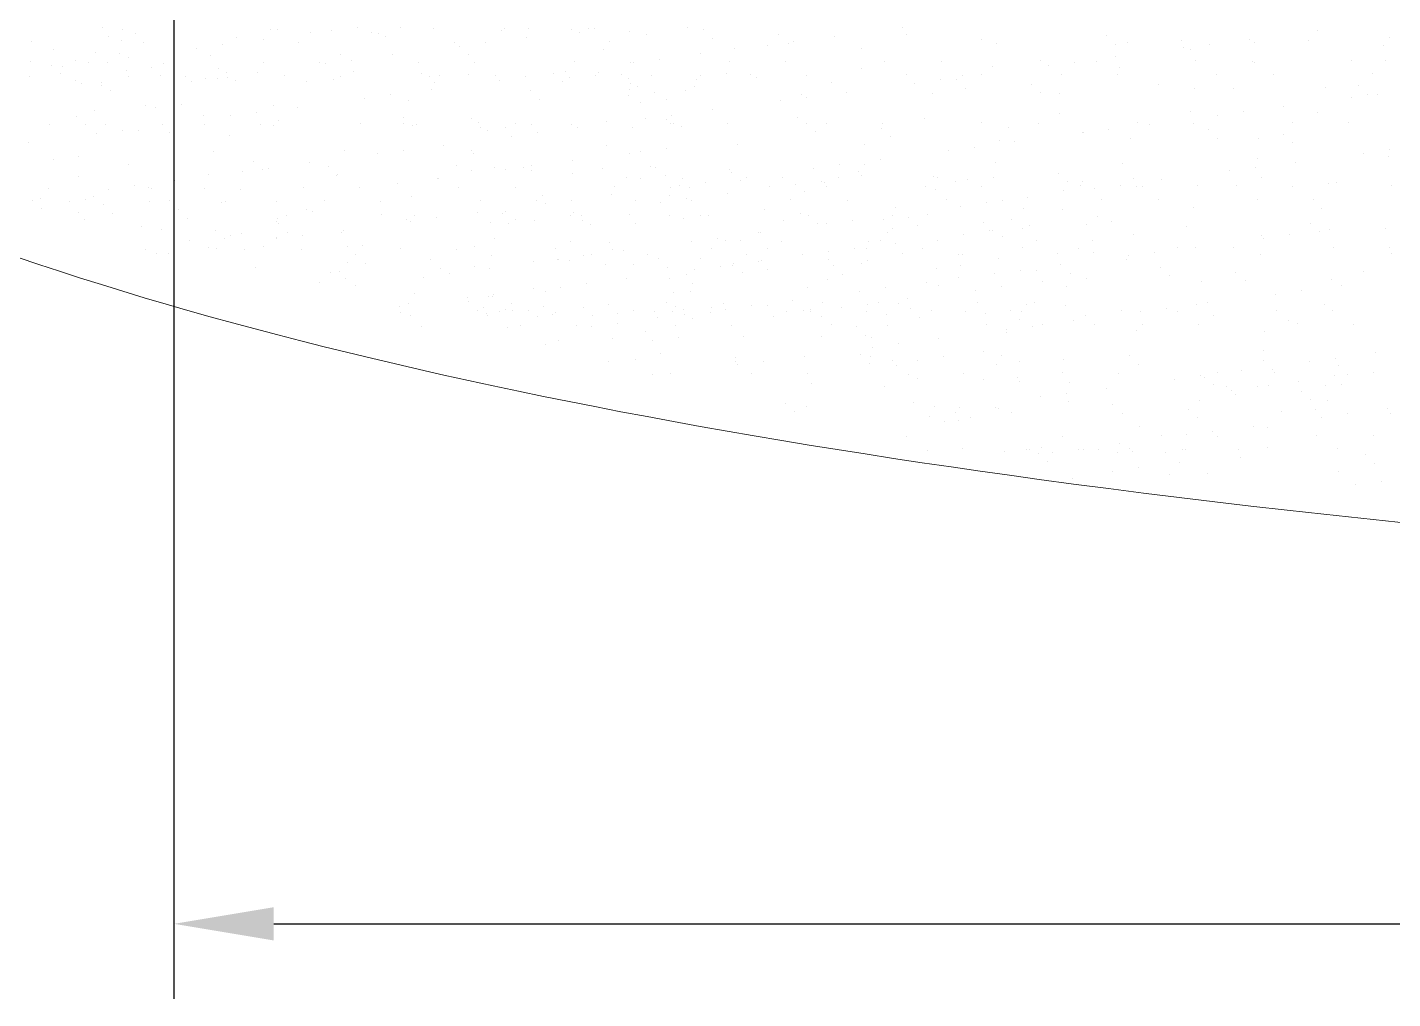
# Model space of a CAD drawing. Header units: millimetres. Extents: x -394 to 6212, y -2458 to 809.
# Drawn here: x 4795.06 to 4822.41, y -2281.67 to -2262.21 of the extents above; entities that cross this region are included whole.
import ezdxf

# ---------------------------------------------------------------- set-up
doc = ezdxf.new("R2010")
doc.units = ezdxf.units.MM
doc.layers.add('2', color=2, linetype='Continuous', lineweight=18, true_color=0xffff00)
doc.layers.add('LAYER2', color=2, linetype='Continuous', lineweight=25)

msp = doc.modelspace()

# ---------------------------------------------------------------- linework, layer by layer
at = {"layer": '2'}
for p, q in [((4796.5729, -2262.20641), (4796.5729, -2262.20641)), ((4796.69127, -2262.39531), (4796.69127, -2262.39531)), ((4796.96493, -2262.24598), (4796.96493, -2262.24598)), ((4797.22217, -2262.33932), (4797.22217, -2262.33932)), ((4799.92306, -2262.24201), (4799.92306, -2262.24201)), ((4800.07907, -2262.24032), (4800.07907, -2262.24032)), ((4800.73389, -2262.30108), (4800.73389, -2262.30108)), ((4801.14455, -2262.27421), (4801.14455, -2262.27421)), ((4801.66506, -2262.20569), (4801.66506, -2262.20569)), ((4801.95025, -2262.31027), (4801.95025, -2262.31027)), ((4802.08633, -2262.32973), (4802.08633, -2262.32973)), ((4802.23834, -2262.39875), (4802.23834, -2262.39875)), ((4802.54065, -2262.20862), (4802.54065, -2262.20862)), ((4803.19321, -2262.23466), (4803.19321, -2262.23466)), ((4804.56784, -2262.27688), (4804.56784, -2262.27688)), ((4804.61001, -2262.2206), (4804.61001, -2262.2206)), ((4805.09874, -2262.22089), (4805.09874, -2262.22089)), ((4805.96244, -2262.24925), (4805.96244, -2262.24925)), ((4806.11446, -2262.31827), (4806.11446, -2262.31827)), ((4806.30735, -2262.229), (4806.30735, -2262.229)), ((4806.4193, -2262.22715), (4806.4193, -2262.22715)), ((4807.12593, -2262.28915), (4807.12593, -2262.28915)), ((4807.46689, -2262.34692), (4807.46689, -2262.34692)), ((4808.29538, -2262.21472), (4808.29538, -2262.21472)), ((4808.61146, -2262.25497), (4808.61146, -2262.25497)), ((4810.11591, -2262.35264), (4810.11591, -2262.35264)), ((4811.23109, -2262.38544), (4811.23109, -2262.38544)), ((4812.58937, -2262.20662), (4812.58937, -2262.20662)), ((4812.67189, -2262.34339), (4812.67189, -2262.34339)), ((4816.67334, -2262.37776), (4816.67334, -2262.37776)), ((4820.90895, -2262.26133), (4820.90895, -2262.26133)), ((4795.14217, -2262.48811), (4795.14217, -2262.48811)), ((4795.59429, -2262.65077), (4795.59429, -2262.65077)), ((4796.95257, -2262.47195), (4796.95257, -2262.47195)), ((4797.38662, -2262.51463), (4797.38662, -2262.51463)), ((4798.45278, -2262.62859), (4798.45278, -2262.62859)), ((4798.97328, -2262.56007), (4798.97328, -2262.56007)), ((4799.24936, -2262.40758), (4799.24936, -2262.40758)), ((4799.78627, -2262.45303), (4799.78627, -2262.45303)), ((4800.50077, -2262.50897), (4800.50077, -2262.50897)), ((4803.61491, -2262.50331), (4803.61491, -2262.50331)), ((4803.72753, -2262.58153), (4803.72753, -2262.58153)), ((4804.24804, -2262.513), (4804.24804, -2262.513)), ((4805.06102, -2262.40597), (4805.06102, -2262.40597)), ((4806.60209, -2262.6561), (4806.60209, -2262.6561)), ((4806.72905, -2262.49765), (4806.72905, -2262.49765)), ((4808.79578, -2262.42387), (4808.79578, -2262.42387)), ((4809.21968, -2262.62271), (4809.21968, -2262.62271)), ((4809.8976, -2262.561), (4809.8976, -2262.561)), ((4810.30023, -2262.52154), (4810.30023, -2262.52154)), ((4810.41811, -2262.49247), (4810.41811, -2262.49247)), ((4811.77777, -2262.63498), (4811.77777, -2262.63498)), ((4814.17634, -2262.44106), (4814.17634, -2262.44106)), ((4814.47866, -2262.53767), (4814.47866, -2262.53767)), ((4816.85766, -2262.54666), (4816.85766, -2262.54666)), ((4817.09626, -2262.50428), (4817.09626, -2262.50428)), ((4818.17779, -2262.47543), (4818.17779, -2262.47543)), ((4818.21718, -2262.61571), (4818.21718, -2262.61571)), ((4818.36211, -2262.64433), (4818.36211, -2262.64433)), ((4818.73769, -2262.54718), (4818.73769, -2262.54718)), ((4819.55067, -2262.44015), (4819.55067, -2262.44015)), ((4819.65435, -2262.51655), (4819.65435, -2262.51655)), ((4820.73378, -2262.46618), (4820.73378, -2262.46618)), ((4822.23822, -2262.56385), (4822.23822, -2262.56385)), ((4822.35524, -2262.41925), (4822.35524, -2262.41925)), ((4795.13382, -2262.88091), (4795.13382, -2262.88091)), ((4796.02462, -2262.87183), (4796.02462, -2262.87183)), ((4796.28151, -2262.91444), (4796.28151, -2262.91444)), ((4796.42174, -2262.70879), (4796.42174, -2262.70879)), ((4796.6719, -2262.91313), (4796.6719, -2262.91313)), ((4796.91605, -2262.73482), (4796.91605, -2262.73482)), ((4797.0945, -2262.80741), (4797.0945, -2262.80741)), ((4797.79801, -2262.92175), (4797.79801, -2262.92175)), ((4798.72552, -2262.77453), (4798.72552, -2262.77453)), ((4799.78604, -2262.90748), (4799.78604, -2262.90748)), ((4800.91215, -2262.9161), (4800.91215, -2262.9161)), ((4801.03576, -2262.93591), (4801.03576, -2262.93591)), ((4801.34311, -2262.74114), (4801.34311, -2262.74114)), ((4801.55627, -2262.86738), (4801.55627, -2262.86738)), ((4802.36925, -2262.76035), (4802.36925, -2262.76035)), ((4802.90018, -2262.90182), (4802.90018, -2262.90182)), ((4803.9012, -2262.75341), (4803.9012, -2262.75341)), ((4804.02629, -2262.91044), (4804.02629, -2262.91044)), ((4806.01432, -2262.89616), (4806.01432, -2262.89616)), ((4807.14043, -2262.90478), (4807.14043, -2262.90478)), ((4807.20583, -2262.91538), (4807.20583, -2262.91538)), ((4807.72633, -2262.84685), (4807.72633, -2262.84685)), ((4808.53932, -2262.73982), (4808.53932, -2262.73982)), ((4809.12846, -2262.8905), (4809.12846, -2262.8905)), ((4810.25458, -2262.89912), (4810.25458, -2262.89912)), ((4812.24261, -2262.88484), (4812.24261, -2262.88484)), ((4813.36872, -2262.89346), (4813.36872, -2262.89346)), ((4815.35675, -2262.87918), (4815.35675, -2262.87918)), ((4816.04592, -2262.90156), (4816.04592, -2262.90156)), ((4816.48286, -2262.8878), (4816.48286, -2262.8878)), ((4816.8589, -2262.79453), (4816.8589, -2262.79453)), ((4818.47089, -2262.87352), (4818.47089, -2262.87352)), ((4819.597, -2262.88214), (4819.597, -2262.88214)), ((4819.64599, -2262.90935), (4819.64599, -2262.90935)), ((4821.58503, -2262.86786), (4821.58503, -2262.86786)), ((4822.26358, -2262.87596), (4822.26358, -2262.87596)), ((4795.10556, -2263.19606), (4795.10556, -2263.19606)), ((4795.54171, -2262.96554), (4795.54171, -2262.96554)), ((4795.72603, -2263.13444), (4795.72603, -2263.13444)), ((4795.761, -2262.98297), (4795.761, -2262.98297)), ((4797.04616, -2263.06321), (4797.04616, -2263.06321)), ((4797.09359, -2263.18178), (4797.09359, -2263.18178)), ((4797.54345, -2263.00986), (4797.54345, -2263.00986)), ((4797.72777, -2263.17875), (4797.72777, -2263.17875)), ((4798.2197, -2263.1904), (4798.2197, -2263.1904)), ((4798.89588, -2263.03851), (4798.89588, -2263.03851)), ((4799.0479, -2263.10752), (4799.0479, -2263.10752)), ((4799.0802, -2263.20741), (4799.0802, -2263.20741)), ((4799.67748, -2263.11473), (4799.67748, -2263.11473)), ((4800.20773, -2263.17613), (4800.20773, -2263.17613)), ((4801.33385, -2263.18474), (4801.33385, -2263.18474)), ((4801.60388, -2263.09827), (4801.60388, -2263.09827)), ((4802.95632, -2263.12693), (4802.95632, -2263.12693)), ((4803.10833, -2263.19594), (4803.10833, -2263.19594)), ((4803.32188, -2263.17047), (4803.32188, -2263.17047)), ((4803.89284, -2263.14621), (4803.89284, -2263.14621)), ((4804.44799, -2263.17909), (4804.44799, -2263.17909)), ((4805.03456, -2263.20123), (4805.03456, -2263.20123)), ((4805.60533, -2263.13264), (4805.60533, -2263.13264)), ((4805.84755, -2263.0942), (4805.84755, -2263.0942)), ((4805.92003, -2263.21447), (4805.92003, -2263.21447)), ((4806.43602, -2263.16481), (4806.43602, -2263.16481)), ((4806.51043, -2263.11282), (4806.51043, -2263.11282)), ((4806.95777, -2263.1613), (4806.95777, -2263.1613)), ((4807.56213, -2263.17343), (4807.56213, -2263.17343)), ((4808.53763, -2263.18108), (4808.53763, -2263.18108)), ((4809.06852, -2263.12509), (4809.06852, -2263.12509)), ((4809.55016, -2263.15915), (4809.55016, -2263.15915)), ((4810.67627, -2263.16777), (4810.67627, -2263.16777)), ((4811.76942, -2263.02778), (4811.76942, -2263.02778)), ((4812.6643, -2263.15349), (4812.6643, -2263.15349)), ((4813.79041, -2263.16211), (4813.79041, -2263.16211)), ((4814.16713, -2263.14891), (4814.16713, -2263.14891)), ((4814.38701, -2262.99439), (4814.38701, -2262.99439)), ((4815.52541, -2262.97009), (4815.52541, -2262.97009)), ((4815.77844, -2263.14783), (4815.77844, -2263.14783)), ((4816.90455, -2263.15645), (4816.90455, -2263.15645)), ((4816.9451, -2263.00666), (4816.9451, -2263.00666)), ((4818.89259, -2263.14217), (4818.89259, -2263.14217)), ((4820.0187, -2263.15079), (4820.0187, -2263.15079)), ((4822.00673, -2263.13651), (4822.00673, -2263.13651)), ((4796.01627, -2263.26463), (4796.01627, -2263.26463)), ((4796.15238, -2263.33118), (4796.15238, -2263.33118)), ((4796.54217, -2263.31018), (4796.54217, -2263.31018)), ((4796.55386, -2263.38004), (4796.55386, -2263.38004)), ((4796.72649, -2263.47908), (4796.72649, -2263.47908)), ((4798.34398, -2263.29029), (4798.34398, -2263.29029)), ((4798.63386, -2263.23125), (4798.63386, -2263.23125)), ((4798.86449, -2263.22176), (4798.86449, -2263.22176)), ((4799.23222, -2263.27642), (4799.23222, -2263.27642)), ((4800.66105, -2263.29951), (4800.66105, -2263.29951)), ((4801.19195, -2263.24351), (4801.19195, -2263.24351)), ((4803.15577, -2263.44858), (4803.15577, -2263.44858)), ((4803.21914, -2263.31178), (4803.21914, -2263.31178)), ((4804.51405, -2263.26976), (4804.51405, -2263.26976)), ((4805.13301, -2263.47045), (4805.13301, -2263.47045)), ((4805.78965, -2263.30154), (4805.78965, -2263.30154)), ((4807.10978, -2263.23031), (4807.10978, -2263.23031)), ((4807.12104, -2263.45617), (4807.12104, -2263.45617)), ((4807.14209, -2263.3302), (4807.14209, -2263.3302)), ((4807.2941, -2263.39921), (4807.2941, -2263.39921)), ((4808.24715, -2263.46479), (4808.24715, -2263.46479)), ((4808.43053, -2263.40152), (4808.43053, -2263.40152)), ((4808.46222, -2263.25897), (4808.46222, -2263.25897)), ((4809.66577, -2263.22106), (4809.66577, -2263.22106)), ((4811.17021, -2263.31873), (4811.17021, -2263.31873)), ((4812.83364, -2263.32447), (4812.83364, -2263.32447)), ((4813.35414, -2263.25594), (4813.35414, -2263.25594)), ((4813.66722, -2263.25543), (4813.66722, -2263.25543)), ((4813.85154, -2263.42433), (4813.85154, -2263.42433)), ((4815.17167, -2263.3531), (4815.17167, -2263.3531)), ((4817.72765, -2263.34385), (4817.72765, -2263.34385)), ((4818.44845, -2263.44187), (4818.44845, -2263.44187)), ((4819.2321, -2263.44152), (4819.2321, -2263.44152)), ((4821.06604, -2263.40848), (4821.06604, -2263.40848)), ((4821.7291, -2263.37822), (4821.7291, -2263.37822)), ((4797.43632, -2263.76376), (4797.43632, -2263.76376)), ((4798.15081, -2263.75334), (4798.15081, -2263.75334)), ((4801.82228, -2263.62414), (4801.82228, -2263.62414)), ((4802.34279, -2263.55561), (4802.34279, -2263.55561)), ((4802.6953, -2263.67872), (4802.6953, -2263.67872)), ((4805.31289, -2263.64534), (4805.31289, -2263.64534)), ((4807.09704, -2263.57707), (4807.09704, -2263.57707)), ((4807.34008, -2263.7136), (4807.34008, -2263.7136)), ((4807.61754, -2263.50855), (4807.61754, -2263.50855)), ((4807.87098, -2263.65761), (4807.87098, -2263.65761)), ((4810.14186, -2263.67884), (4810.14186, -2263.67884)), ((4810.57187, -2263.5603), (4810.57187, -2263.5603)), ((4810.66237, -2263.61032), (4810.66237, -2263.61032)), ((4811.47536, -2263.50329), (4811.47536, -2263.50329)), ((4813.18947, -2263.52691), (4813.18947, -2263.52691)), ((4815.35598, -2263.522), (4815.35598, -2263.522)), ((4815.74756, -2263.53918), (4815.74756, -2263.53918)), ((4821.58669, -2263.61125), (4821.58669, -2263.61125)), ((4821.91342, -2263.54712), (4821.91342, -2263.54712)), ((4822.10719, -2263.54273), (4822.10719, -2263.54273)), ((4796.04177, -2263.9852), (4796.04177, -2263.9852)), ((4796.40271, -2263.88242), (4796.40271, -2263.88242)), ((4797.6303, -2263.82187), (4797.6303, -2263.82187)), ((4798.59776, -2263.97595), (4798.59776, -2263.97595)), ((4799.13051, -2263.97852), (4799.13051, -2263.97852)), ((4799.65102, -2263.90999), (4799.65102, -2263.90999)), ((4799.99441, -2263.77603), (4799.99441, -2263.77603)), ((4800.464, -2263.80296), (4800.464, -2263.80296)), ((4802.59921, -2264.01032), (4802.59921, -2264.01032)), ((4803.95164, -2264.03897), (4803.95164, -2264.03897)), ((4807.45009, -2264.03322), (4807.45009, -2264.03322)), ((4807.9706, -2263.9647), (4807.9706, -2263.9647)), ((4808.78358, -2263.85767), (4808.78358, -2263.85767)), ((4810.48022, -2264.01702), (4810.48022, -2264.01702)), ((4813.03831, -2264.02929), (4813.03831, -2264.02929)), ((4815.7392, -2263.93198), (4815.7392, -2263.93198)), ((4818.35679, -2263.89859), (4818.35679, -2263.89859)), ((4818.89491, -2263.96563), (4818.89491, -2263.96563)), ((4819.41542, -2263.89711), (4819.41542, -2263.89711)), ((4820.22841, -2263.79007), (4820.22841, -2263.79007)), ((4820.91488, -2263.91086), (4820.91488, -2263.91086)), ((4795.49755, -2264.15458), (4795.49755, -2264.15458)), ((4796.22609, -2264.1541), (4796.22609, -2264.1541)), ((4796.62367, -2264.1632), (4796.62367, -2264.1632)), ((4796.95924, -2264.26437), (4796.95924, -2264.26437)), ((4797.28516, -2264.26614), (4797.28516, -2264.26614)), ((4797.77223, -2264.15734), (4797.77223, -2264.15734)), ((4798.6117, -2264.14892), (4798.6117, -2264.14892)), ((4799.73781, -2264.15754), (4799.73781, -2264.15754)), ((4799.98605, -2264.16883), (4799.98605, -2264.16883)), ((4800.1022, -2264.07362), (4800.1022, -2264.07362)), ((4801.72584, -2264.14326), (4801.72584, -2264.14326)), ((4802.60364, -2264.13544), (4802.60364, -2264.13544)), ((4802.78353, -2264.17922), (4802.78353, -2264.17922)), ((4802.85195, -2264.15188), (4802.85195, -2264.15188)), ((4804.10365, -2264.10799), (4804.10365, -2264.10799)), ((4804.13596, -2264.20787), (4804.13596, -2264.20787)), ((4804.28797, -2264.27689), (4804.28797, -2264.27689)), ((4804.63084, -2264.2037), (4804.63084, -2264.2037)), ((4804.83998, -2264.13761), (4804.83998, -2264.13761)), ((4805.16173, -2264.14771), (4805.16173, -2264.14771)), ((4805.96609, -2264.14623), (4805.96609, -2264.14623)), ((4806.09181, -2264.21204), (4806.09181, -2264.21204)), ((4806.65964, -2264.09874), (4806.65964, -2264.09874)), ((4807.18893, -2264.21597), (4807.18893, -2264.21597)), ((4807.86263, -2264.05041), (4807.86263, -2264.05041)), ((4807.95412, -2264.13195), (4807.95412, -2264.13195)), ((4808.01207, -2264.12739), (4808.01207, -2264.12739)), ((4808.16409, -2264.19641), (4808.16409, -2264.19641)), ((4809.08023, -2264.14057), (4809.08023, -2264.14057)), ((4810.66109, -2264.13311), (4810.66109, -2264.13311)), ((4810.84541, -2264.30201), (4810.84541, -2264.30201)), ((4811.06826, -2264.12629), (4811.06826, -2264.12629)), ((4812.16554, -2264.23078), (4812.16554, -2264.23078)), ((4812.19438, -2264.13491), (4812.19438, -2264.13491)), ((4814.18241, -2264.12063), (4814.18241, -2264.12063)), ((4814.72152, -2264.22153), (4814.72152, -2264.22153)), ((4815.30852, -2264.12925), (4815.30852, -2264.12925)), ((4816.72365, -2264.25148), (4816.72365, -2264.25148)), ((4817.29655, -2264.11497), (4817.29655, -2264.11497)), ((4817.53663, -2264.14445), (4817.53663, -2264.14445)), ((4818.42266, -2264.12359), (4818.42266, -2264.12359)), ((4818.72297, -2264.2559), (4818.72297, -2264.2559)), ((4820.41069, -2264.10931), (4820.41069, -2264.10931)), ((4821.5368, -2264.11793), (4821.5368, -2264.11793)), ((4795.08046, -2264.51171), (4795.08046, -2264.51171)), ((4796.43874, -2264.33289), (4796.43874, -2264.33289)), ((4797.90606, -2264.31763), (4797.90606, -2264.31763)), ((4799.10092, -2264.37394), (4799.10092, -2264.37394)), ((4803.40004, -2264.56642), (4803.40004, -2264.56642)), ((4804.75832, -2264.3876), (4804.75832, -2264.3876)), ((4805.27883, -2264.31908), (4805.27883, -2264.31908)), ((4806.66508, -2264.58292), (4806.66508, -2264.58292)), ((4809.28268, -2264.54954), (4809.28268, -2264.54954)), ((4811.84076, -2264.5618), (4811.84076, -2264.5618)), ((4812.34986, -2264.39968), (4812.34986, -2264.39968)), ((4814.54166, -2264.4645), (4814.54166, -2264.4645)), ((4814.84486, -2264.49883), (4814.84486, -2264.49883)), ((4816.20314, -2264.32001), (4816.20314, -2264.32001)), ((4816.22597, -2264.3192), (4816.22597, -2264.3192)), ((4817.15925, -2264.43111), (4817.15925, -2264.43111)), ((4818.90729, -2264.4248), (4818.90729, -2264.4248)), ((4819.71734, -2264.44338), (4819.71734, -2264.44338)), ((4820.22742, -2264.35357), (4820.22742, -2264.35357)), ((4820.41174, -2264.52247), (4820.41174, -2264.52247)), ((4795.59163, -2264.85362), (4795.59163, -2264.85362)), ((4796.08762, -2264.79866), (4796.08762, -2264.79866)), ((4798.78851, -2264.70135), (4798.78851, -2264.70135)), ((4801.4061, -2264.66796), (4801.4061, -2264.66796)), ((4802.06654, -2264.74198), (4802.06654, -2264.74198)), ((4802.58705, -2264.67345), (4802.58705, -2264.67345)), ((4803.96419, -2264.68023), (4803.96419, -2264.68023)), ((4804.00084, -2264.73876), (4804.00084, -2264.73876)), ((4807.11498, -2264.7331), (4807.11498, -2264.7331)), ((4807.3413, -2264.69492), (4807.3413, -2264.69492)), ((4807.86181, -2264.62639), (4807.86181, -2264.62639)), ((4812.15309, -2264.85321), (4812.15309, -2264.85321)), ((4813.51137, -2264.67439), (4813.51137, -2264.67439)), ((4814.03188, -2264.60586), (4814.03188, -2264.60586)), ((4819.70898, -2264.83618), (4819.70898, -2264.83618)), ((4821.83095, -2264.7291), (4821.83095, -2264.7291)), ((4822.32658, -2264.80279), (4822.32658, -2264.80279)), ((4822.35146, -2264.66057), (4822.35146, -2264.66057)), ((4797.09608, -2264.95129), (4797.09608, -2264.95129)), ((4799.37477, -2265.09636), (4799.37477, -2265.09636)), ((4799.59308, -2264.888), (4799.59308, -2264.888)), ((4799.7774, -2265.05689), (4799.7774, -2265.05689)), ((4799.89528, -2265.02783), (4799.89528, -2265.02783)), ((4800.70826, -2264.9208), (4800.70826, -2264.9208)), ((4801.09753, -2264.98566), (4801.09753, -2264.98566)), ((4803.65351, -2264.97641), (4803.65351, -2264.97641)), ((4803.95584, -2265.07303), (4803.95584, -2265.07303)), ((4804.42254, -2265.00741), (4804.42254, -2265.00741)), ((4804.64953, -2265.0493), (4804.64953, -2265.0493)), ((4805.00595, -2265.00507), (4805.00595, -2265.00507)), ((4805.15796, -2265.07408), (4805.15796, -2265.07408)), ((4805.17003, -2264.98077), (4805.17003, -2264.98077)), ((4805.98302, -2264.87374), (4805.98302, -2264.87374)), ((4806.57343, -2265.03964), (4806.57343, -2265.03964)), ((4807.53668, -2265.00175), (4807.53668, -2265.00175)), ((4807.65496, -2265.01079), (4807.65496, -2265.01079)), ((4809.13152, -2265.05191), (4809.13152, -2265.05191)), ((4809.15941, -2265.10845), (4809.15941, -2265.10845)), ((4810.8196, -2265.02877), (4810.8196, -2265.02877)), ((4811.3401, -2264.96024), (4811.3401, -2264.96024)), ((4811.7154, -2265.0992), (4811.7154, -2265.0992)), ((4811.83241, -2264.9546), (4811.83241, -2264.9546)), ((4814.45, -2264.92122), (4814.45, -2264.92122)), ((4815.71685, -2265.13358), (4815.71685, -2265.13358)), ((4817.00809, -2264.93348), (4817.00809, -2264.93348)), ((4819.13918, -2265.08348), (4819.13918, -2265.08348)), ((4819.65969, -2265.01495), (4819.65969, -2265.01495)), ((4820.47267, -2264.90792), (4820.47267, -2264.90792)), ((4796.07926, -2265.19146), (4796.07926, -2265.19146)), ((4797.20351, -2265.38221), (4797.20351, -2265.38221)), ((4798.01649, -2265.27518), (4798.01649, -2265.27518)), ((4798.69685, -2265.15807), (4798.69685, -2265.15807)), ((4801.25494, -2265.17034), (4801.25494, -2265.17034)), ((4801.28185, -2265.15456), (4801.28185, -2265.15456)), ((4802.47826, -2265.33515), (4802.47826, -2265.33515)), ((4803.28214, -2265.2386), (4803.28214, -2265.2386)), ((4803.29125, -2265.22812), (4803.29125, -2265.22812)), ((4803.70781, -2265.40592), (4803.70781, -2265.40592)), ((4805.98303, -2265.14129), (4805.98303, -2265.14129)), ((4806.82195, -2265.40026), (4806.82195, -2265.40026)), ((4807.06611, -2265.22195), (4807.06611, -2265.22195)), ((4807.342, -2265.23304), (4807.342, -2265.23304)), ((4807.83928, -2265.17968), (4807.83928, -2265.17968)), ((4808.12782, -2265.38315), (4808.12782, -2265.38315)), ((4808.19222, -2265.23057), (4808.19222, -2265.23057)), ((4808.64833, -2265.31462), (4808.64833, -2265.31462)), ((4809.34373, -2265.27735), (4809.34373, -2265.27735)), ((4809.46132, -2265.20759), (4809.46132, -2265.20759)), ((4809.93609, -2265.3946), (4809.93609, -2265.3946)), ((4810.18025, -2265.21629), (4810.18025, -2265.21629)), ((4810.44169, -2265.35728), (4810.44169, -2265.35728)), ((4810.9622, -2265.28876), (4810.9622, -2265.28876)), ((4811.03198, -2265.32408), (4811.03198, -2265.32408)), ((4811.0622, -2265.40322), (4811.0622, -2265.40322)), ((4811.30636, -2265.22491), (4811.30636, -2265.22491)), ((4811.77518, -2265.18172), (4811.77518, -2265.18172)), ((4813.05023, -2265.38894), (4813.05023, -2265.38894)), ((4813.21985, -2265.19687), (4813.21985, -2265.19687)), ((4813.29439, -2265.21063), (4813.29439, -2265.21063)), ((4813.64957, -2265.29069), (4813.64957, -2265.29069)), ((4813.89943, -2265.25816), (4813.89943, -2265.25816)), ((4814.17635, -2265.39756), (4814.17635, -2265.39756)), ((4814.4205, -2265.21925), (4814.4205, -2265.21925)), ((4815.90117, -2265.30247), (4815.90117, -2265.30247)), ((4816.16438, -2265.38328), (4816.16438, -2265.38328)), ((4816.20766, -2265.30296), (4816.20766, -2265.30296)), ((4816.96791, -2265.36933), (4816.96791, -2265.36933)), ((4817.2213, -2265.23124), (4817.2213, -2265.23124)), ((4817.29049, -2265.3919), (4817.29049, -2265.3919)), ((4817.40562, -2265.40014), (4817.40562, -2265.40014)), ((4817.7809, -2265.2623), (4817.7809, -2265.2623)), ((4818.51144, -2265.36869), (4818.51144, -2265.36869)), ((4819.27852, -2265.37762), (4819.27852, -2265.37762)), ((4819.77728, -2265.22199), (4819.77728, -2265.22199)), ((4820.40463, -2265.38624), (4820.40463, -2265.38624)), ((4821.12903, -2265.33531), (4821.12903, -2265.33531)), ((4821.28173, -2265.31966), (4821.28173, -2265.31966)), ((4822.39266, -2265.37196), (4822.39266, -2265.37196)), ((4795.15878, -2265.67088), (4795.15878, -2265.67088)), ((4795.32472, -2265.62956), (4795.32472, -2265.62956)), ((4795.49149, -2265.43152), (4795.49149, -2265.43152)), ((4796.22411, -2265.65535), (4796.22411, -2265.65535)), ((4796.37869, -2265.58855), (4796.37869, -2265.58855)), ((4796.683, -2265.45074), (4796.683, -2265.45074)), ((4797.47952, -2265.41724), (4797.47952, -2265.41724)), ((4797.54569, -2265.43295), (4797.54569, -2265.43295)), ((4798.60564, -2265.42586), (4798.60564, -2265.42586)), ((4799.33067, -2265.46172), (4799.33067, -2265.46172)), ((4800.59367, -2265.41158), (4800.59367, -2265.41158)), ((4801.01536, -2265.68023), (4801.01536, -2265.68023)), ((4801.71978, -2265.4202), (4801.71978, -2265.4202)), ((4802.75829, -2265.60555), (4802.75829, -2265.60555)), ((4804.1295, -2265.67457), (4804.1295, -2265.67457)), ((4804.83392, -2265.41454), (4804.83392, -2265.41454)), ((4805.37588, -2265.57216), (4805.37588, -2265.57216)), ((4805.95656, -2265.669), (4805.95656, -2265.669)), ((4806.76954, -2265.56197), (4806.76954, -2265.56197)), ((4807.24365, -2265.66891), (4807.24365, -2265.66891)), ((4807.93397, -2265.58443), (4807.93397, -2265.58443)), ((4807.94806, -2265.40888), (4807.94806, -2265.40888)), ((4808.27042, -2265.64313), (4808.27042, -2265.64313)), ((4808.33109, -2265.42139), (4808.33109, -2265.42139)), ((4808.36976, -2265.67753), (4808.36976, -2265.67753)), ((4809.08341, -2265.5361), (4809.08341, -2265.5361)), ((4810.35779, -2265.66325), (4810.35779, -2265.66325)), ((4810.63487, -2265.48712), (4810.63487, -2265.48712)), ((4811.4839, -2265.67187), (4811.4839, -2265.67187)), ((4813.25246, -2265.45373), (4813.25246, -2265.45373)), ((4813.47193, -2265.65759), (4813.47193, -2265.65759)), ((4814.59804, -2265.66621), (4814.59804, -2265.66621)), ((4815.08912, -2265.61668), (4815.08912, -2265.61668)), ((4815.81055, -2265.466), (4815.81055, -2265.466)), ((4816.4474, -2265.43785), (4816.4474, -2265.43785)), ((4816.58607, -2265.65193), (4816.58607, -2265.65193)), ((4817.71218, -2265.66055), (4817.71218, -2265.66055)), ((4819.70021, -2265.64627), (4819.70021, -2265.64627)), ((4820.82632, -2265.65489), (4820.82632, -2265.65489)), ((4795.3431, -2265.83978), (4795.3431, -2265.83978)), ((4795.91319, -2265.70017), (4795.91319, -2265.70017)), ((4796.07596, -2265.90935), (4796.07596, -2265.90935)), ((4796.58695, -2265.76567), (4796.58695, -2265.76567)), ((4796.77127, -2265.93457), (4796.77127, -2265.93457)), ((4797.49931, -2265.69059), (4797.49931, -2265.69059)), ((4797.90122, -2265.68589), (4797.90122, -2265.68589)), ((4798.0914, -2265.86334), (4798.0914, -2265.86334)), ((4798.94481, -2265.71718), (4798.94481, -2265.71718)), ((4799.02733, -2265.69451), (4799.02733, -2265.69451)), ((4800.0574, -2265.70286), (4800.0574, -2265.70286)), ((4800.64739, -2265.85409), (4800.64739, -2265.85409)), ((4800.76486, -2265.89828), (4800.76486, -2265.89828)), ((4802.14147, -2265.68885), (4802.14147, -2265.68885)), ((4802.15183, -2265.95176), (4802.15183, -2265.95176)), ((4804.07777, -2265.91635), (4804.07777, -2265.91635)), ((4804.57546, -2265.94163), (4804.57546, -2265.94163)), ((4804.64884, -2265.88846), (4804.64884, -2265.88846)), ((4805.25562, -2265.68319), (4805.25562, -2265.68319)), ((4805.43605, -2265.73753), (4805.43605, -2265.73753)), ((4806.00127, -2265.91711), (4806.00127, -2265.91711)), ((4807.13355, -2265.9539), (4807.13355, -2265.9539)), ((4807.74991, -2265.71166), (4807.74991, -2265.71166)), ((4809.83444, -2265.8566), (4809.83444, -2265.8566)), ((4810.54321, -2265.94384), (4810.54321, -2265.94384)), ((4812.45203, -2265.82321), (4812.45203, -2265.82321)), ((4813.75563, -2265.79223), (4813.75563, -2265.79223)), ((4814.27614, -2265.72371), (4814.27614, -2265.72371)), ((4815.01012, -2265.83548), (4815.01012, -2265.83548)), ((4815.80219, -2265.8588), (4815.80219, -2265.8588)), ((4818.41979, -2265.82541), (4818.41979, -2265.82541)), ((4820.97788, -2265.83768), (4820.97788, -2265.83768)), ((4796.21576, -2266.04815), (4796.21576, -2266.04815)), ((4797.34815, -2266.19296), (4797.34815, -2266.19296)), ((4798.27572, -2266.03224), (4798.27572, -2266.03224)), ((4800.04905, -2266.09566), (4800.04905, -2266.09566)), ((4800.06798, -2266.03236), (4800.06798, -2266.03236)), ((4800.08862, -2266.14416), (4800.08862, -2266.14416)), ((4800.24435, -2265.9668), (4800.24435, -2265.9668)), ((4802.66664, -2266.06227), (4802.66664, -2266.06227)), ((4802.74428, -2266.0919), (4802.74428, -2266.0919)), ((4802.8265, -2265.98021), (4802.8265, -2265.98021)), ((4803.26479, -2266.02338), (4803.26479, -2266.02338)), ((4804.33587, -2266.11071), (4804.33587, -2266.11071)), ((4804.69383, -2266.13053), (4804.69383, -2266.13053)), ((4804.83316, -2266.05736), (4804.83316, -2266.05736)), ((4805.22473, -2266.07454), (4805.22473, -2266.07454)), ((4805.94064, -2265.97455), (4805.94064, -2265.97455)), ((4806.15329, -2265.98613), (4806.15329, -2265.98613)), ((4806.18559, -2266.08601), (4806.18559, -2266.08601)), ((4806.3376, -2266.15503), (4806.3376, -2266.15503)), ((4807.25192, -2266.1428), (4807.25192, -2266.1428)), ((4807.92562, -2265.97723), (4807.92562, -2265.97723)), ((4808.21198, -2266.03023), (4808.21198, -2266.03023)), ((4808.53954, -2265.97632), (4808.53954, -2265.97632)), ((4808.70927, -2265.97688), (4808.70927, -2265.97688)), ((4810.21372, -2266.07455), (4810.21372, -2266.07455)), ((4810.70899, -2265.96694), (4810.70899, -2265.96694)), ((4810.89331, -2266.13583), (4810.89331, -2266.13583)), ((4811.06386, -2266.14661), (4811.06386, -2266.14661)), ((4811.58437, -2266.07809), (4811.58437, -2266.07809)), ((4812.21343, -2266.06461), (4812.21343, -2266.06461)), ((4812.39735, -2265.97105), (4812.39735, -2265.97105)), ((4812.71072, -2266.01125), (4812.71072, -2266.01125)), ((4812.89504, -2266.18015), (4812.89504, -2266.18015)), ((4813.1013, -2265.95611), (4813.1013, -2265.95611)), ((4814.21517, -2266.10892), (4814.21517, -2266.10892)), ((4814.76942, -2266.05536), (4814.76942, -2266.05536)), ((4815.14469, -2266.17727), (4815.14469, -2266.17727)), ((4816.27387, -2266.15302), (4816.27387, -2266.15302)), ((4816.50297, -2265.99845), (4816.50297, -2265.99845)), ((4816.77115, -2266.09967), (4816.77115, -2266.09967)), ((4818.2756, -2266.19734), (4818.2756, -2266.19734)), ((4820.77261, -2266.13404), (4820.77261, -2266.13404)), ((4797.74726, -2266.2497), (4797.74726, -2266.2497)), ((4798.31046, -2266.48227), (4798.31046, -2266.48227)), ((4798.82154, -2266.2761), (4798.82154, -2266.2761)), ((4799.00586, -2266.445), (4799.00586, -2266.445)), ((4799.12345, -2266.37524), (4799.12345, -2266.37524)), ((4799.36085, -2266.33264), (4799.36085, -2266.33264)), ((4800.0525, -2266.44628), (4800.0525, -2266.44628)), ((4800.05963, -2266.42516), (4800.05963, -2266.42516)), ((4800.27294, -2266.31306), (4800.27294, -2266.31306)), ((4800.57301, -2266.37776), (4800.57301, -2266.37776)), ((4801.34888, -2266.31836), (4801.34888, -2266.31836)), ((4801.386, -2266.27072), (4801.386, -2266.27072)), ((4804.4243, -2266.44401), (4804.4243, -2266.44401)), ((4805.93393, -2266.49026), (4805.93393, -2266.49026)), ((4808.37209, -2266.50099), (4808.37209, -2266.50099)), ((4808.89259, -2266.43246), (4808.89259, -2266.43246)), ((4809.04808, -2266.4846), (4809.04808, -2266.4846)), ((4809.34567, -2266.47636), (4809.34567, -2266.47636)), ((4809.70558, -2266.32543), (4809.70558, -2266.32543)), ((4809.74278, -2266.31332), (4809.74278, -2266.31332)), ((4810.17419, -2266.49322), (4810.17419, -2266.49322)), ((4811.90376, -2266.48863), (4811.90376, -2266.48863)), ((4812.16222, -2266.47894), (4812.16222, -2266.47894)), ((4812.30087, -2266.32558), (4812.30087, -2266.32558)), ((4812.39775, -2266.2335), (4812.39775, -2266.2335)), ((4813.28833, -2266.48756), (4813.28833, -2266.48756)), ((4813.81119, -2266.35283), (4813.81119, -2266.35283)), ((4814.3317, -2266.2843), (4814.3317, -2266.2843)), ((4814.39949, -2266.27782), (4814.39949, -2266.27782)), ((4814.60465, -2266.39132), (4814.60465, -2266.39132)), ((4815.00177, -2266.22828), (4815.00177, -2266.22828)), ((4815.27636, -2266.47328), (4815.27636, -2266.47328)), ((4816.40247, -2266.4819), (4816.40247, -2266.4819)), ((4817.22224, -2266.35793), (4817.22224, -2266.35793)), ((4819.78033, -2266.3702), (4819.78033, -2266.3702)), ((4819.81691, -2266.4334), (4819.81691, -2266.4334)), ((4820.33742, -2266.36487), (4820.33742, -2266.36487)), ((4820.95693, -2266.30294), (4820.95693, -2266.30294)), ((4821.1504, -2266.25784), (4821.1504, -2266.25784)), ((4822.27705, -2266.23171), (4822.27705, -2266.23171)), ((4797.43129, -2266.6673), (4797.43129, -2266.6673)), ((4797.64126, -2266.73177), (4797.64126, -2266.73177)), ((4797.88124, -2266.73214), (4797.88124, -2266.73214)), ((4798.69422, -2266.6251), (4798.69422, -2266.6251)), ((4798.8515, -2266.62817), (4798.8515, -2266.62817)), ((4799.41933, -2266.65303), (4799.41933, -2266.65303)), ((4799.78255, -2266.60129), (4799.78255, -2266.60129)), ((4800.54544, -2266.66165), (4800.54544, -2266.66165)), ((4801.46909, -2266.59479), (4801.46909, -2266.59479)), ((4801.64271, -2266.76614), (4801.64271, -2266.76614)), ((4801.77058, -2266.58701), (4801.77058, -2266.58701)), ((4802.53347, -2266.64737), (4802.53347, -2266.64737)), ((4803.65958, -2266.65599), (4803.65958, -2266.65599)), ((4804.02718, -2266.60705), (4804.02718, -2266.60705)), ((4804.3676, -2266.77319), (4804.3676, -2266.77319)), ((4805.64761, -2266.64171), (4805.64761, -2266.64171)), ((4806.35563, -2266.75891), (4806.35563, -2266.75891)), ((4806.72808, -2266.50975), (4806.72808, -2266.50975)), ((4806.77372, -2266.65033), (4806.77372, -2266.65033)), ((4807.01381, -2266.67981), (4807.01381, -2266.67981)), ((4807.48174, -2266.76753), (4807.48174, -2266.76753)), ((4808.76175, -2266.63605), (4808.76175, -2266.63605)), ((4809.46977, -2266.75325), (4809.46977, -2266.75325)), ((4809.88786, -2266.64467), (4809.88786, -2266.64467)), ((4810.59588, -2266.76187), (4810.59588, -2266.76187)), ((4811.11942, -2266.70721), (4811.11942, -2266.70721)), ((4811.63993, -2266.63868), (4811.63993, -2266.63868)), ((4811.87589, -2266.63039), (4811.87589, -2266.63039)), ((4812.45291, -2266.53165), (4812.45291, -2266.53165)), ((4812.58391, -2266.74759), (4812.58391, -2266.74759)), ((4813.002, -2266.63901), (4813.002, -2266.63901)), ((4813.71002, -2266.75621), (4813.71002, -2266.75621)), ((4813.80422, -2266.76079), (4813.80422, -2266.76079)), ((4814.99003, -2266.62473), (4814.99003, -2266.62473)), ((4815.69806, -2266.74193), (4815.69806, -2266.74193)), ((4816.11615, -2266.63335), (4816.11615, -2266.63335)), ((4816.42181, -2266.72741), (4816.42181, -2266.72741)), ((4817.64565, -2266.71925), (4817.64565, -2266.71925)), ((4818.10418, -2266.61907), (4818.10418, -2266.61907)), ((4818.45863, -2266.61222), (4818.45863, -2266.61222)), ((4819.23029, -2266.62769), (4819.23029, -2266.62769)), ((4819.77198, -2266.763), (4819.77198, -2266.763)), ((4821.21832, -2266.61341), (4821.21832, -2266.61341)), ((4822.34443, -2266.62203), (4822.34443, -2266.62203)), ((4822.38957, -2266.72961), (4822.38957, -2266.72961)), ((4799.63848, -2267.01258), (4799.63848, -2267.01258)), ((4801.47968, -2266.92429), (4801.47968, -2266.92429)), ((4801.82703, -2266.93503), (4801.82703, -2266.93503)), ((4803.14716, -2266.86381), (4803.14716, -2266.86381)), ((4803.33148, -2267.0327), (4803.33148, -2267.0327)), ((4804.01883, -2266.99985), (4804.01883, -2266.99985)), ((4804.32203, -2267.03419), (4804.32203, -2267.03419)), ((4805.20586, -2266.90791), (4805.20586, -2266.90791)), ((4805.68031, -2266.85537), (4805.68031, -2266.85537)), ((4805.70314, -2266.85456), (4805.70314, -2266.85456)), ((4805.92765, -2266.87922), (4805.92765, -2266.87922)), ((4806.20082, -2266.78684), (4806.20082, -2266.78684)), ((4806.63642, -2266.96647), (4806.63642, -2266.96647)), ((4807.20759, -2266.95222), (4807.20759, -2266.95222)), ((4807.70286, -2266.84461), (4807.70286, -2266.84461)), ((4807.88718, -2267.01351), (4807.88718, -2267.01351)), ((4808.54524, -2266.84583), (4808.54524, -2266.84583)), ((4808.94816, -2266.99306), (4808.94816, -2266.99306)), ((4809.19451, -2266.97874), (4809.19451, -2266.97874)), ((4809.20731, -2266.94228), (4809.20731, -2266.94228)), ((4809.70459, -2266.88893), (4809.70459, -2266.88893)), ((4809.76114, -2266.88603), (4809.76114, -2266.88603)), ((4811.10333, -2266.8581), (4811.10333, -2266.8581)), ((4811.20904, -2266.9866), (4811.20904, -2266.9866)), ((4811.76329, -2266.93303), (4811.76329, -2266.93303)), ((4811.8954, -2266.88143), (4811.8954, -2266.88143)), ((4813.26774, -2267.0307), (4813.26774, -2267.0307)), ((4813.76503, -2266.97734), (4813.76503, -2266.97734)), ((4814.513, -2266.84804), (4814.513, -2266.84804)), ((4815.76474, -2266.9674), (4815.76474, -2266.9674)), ((4815.76686, -2266.9666), (4815.76686, -2266.9666)), ((4817.07108, -2266.86031), (4817.07108, -2266.86031)), ((4817.12514, -2266.78778), (4817.12514, -2266.78778)), ((4817.76648, -2267.01172), (4817.76648, -2267.01172)), ((4800.92209, -2267.31673), (4800.92209, -2267.31673)), ((4801.14293, -2267.11025), (4801.14293, -2267.11025)), ((4801.31794, -2267.09716), (4801.31794, -2267.09716)), ((4801.4426, -2267.2482), (4801.4426, -2267.2482)), ((4802.98854, -2267.20975), (4802.98854, -2267.20975)), ((4803.50905, -2267.14122), (4803.50905, -2267.14122)), ((4807.06937, -2267.2404), (4807.06937, -2267.2404)), ((4807.92261, -2267.2372), (4807.92261, -2267.2372)), ((4808.2633, -2267.16269), (4808.2633, -2267.16269)), ((4808.42765, -2267.06158), (4808.42765, -2267.06158)), ((4809.39163, -2267.11118), (4809.39163, -2267.11118)), ((4809.88891, -2267.05782), (4809.88891, -2267.05782)), ((4811.09498, -2267.2509), (4811.09498, -2267.2509)), ((4811.39336, -2267.15549), (4811.39336, -2267.15549)), ((4813.07508, -2267.32098), (4813.07508, -2267.32098)), ((4813.71257, -2267.21751), (4813.71257, -2267.21751)), ((4814.43336, -2267.14216), (4814.43336, -2267.14216)), ((4814.95387, -2267.07363), (4814.95387, -2267.07363)), ((4815.26948, -2267.07501), (4815.26948, -2267.07501)), ((4815.38895, -2267.29511), (4815.38895, -2267.29511)), ((4815.94906, -2267.1363), (4815.94906, -2267.1363)), ((4816.27066, -2267.22978), (4816.27066, -2267.22978)), ((4817.9508, -2267.18061), (4817.9508, -2267.18061)), ((4818.57444, -2267.29552), (4818.57444, -2267.29552)), ((4819.27093, -2267.10938), (4819.27093, -2267.10938)), ((4819.45525, -2267.27828), (4819.45525, -2267.27828)), ((4821.19203, -2267.26213), (4821.19203, -2267.26213)), ((4821.82691, -2267.10013), (4821.82691, -2267.10013)), ((4801.63026, -2267.38857), (4801.63026, -2267.38857)), ((4802.82129, -2267.53237), (4802.82129, -2267.53237)), ((4804.29503, -2267.5927), (4804.29503, -2267.5927)), ((4804.3776, -2267.59478), (4804.3776, -2267.59478)), ((4804.39163, -2267.54996), (4804.39163, -2267.54996)), ((4805.20461, -2267.44293), (4805.20461, -2267.44293)), ((4805.43888, -2267.49898), (4805.43888, -2267.49898)), ((4805.73587, -2267.41596), (4805.73587, -2267.41596)), ((4806.25638, -2267.34744), (4806.25638, -2267.34744)), ((4807.99697, -2267.51125), (4807.99697, -2267.51125)), ((4808.34431, -2267.50585), (4808.34431, -2267.50585)), ((4808.39408, -2267.34821), (4808.39408, -2267.34821)), ((4810.69786, -2267.41395), (4810.69786, -2267.41395)), ((4811.74159, -2267.49654), (4811.74159, -2267.49654)), ((4812.2621, -2267.42801), (4812.2621, -2267.42801)), ((4813.31545, -2267.38056), (4813.31545, -2267.38056)), ((4814.05546, -2267.47067), (4814.05546, -2267.47067)), ((4814.57597, -2267.40214), (4814.57597, -2267.40214)), ((4815.87354, -2267.39283), (4815.87354, -2267.39283)), ((4820.06117, -2267.55124), (4820.06117, -2267.55124)), ((4820.58168, -2267.48272), (4820.58168, -2267.48272)), ((4821.39467, -2267.37569), (4821.39467, -2267.37569)), ((4802.51284, -2267.79731), (4802.51284, -2267.79731)), ((4802.69702, -2267.73223), (4802.69702, -2267.73223)), ((4803.87112, -2267.61849), (4803.87112, -2267.61849)), ((4803.89719, -2267.7031), (4803.89719, -2267.7031)), ((4804.20147, -2267.8299), (4804.20147, -2267.8299)), ((4804.63845, -2267.86846), (4804.63845, -2267.86846)), ((4804.75959, -2267.73171), (4804.75959, -2267.73171)), ((4805.40164, -2267.80077), (4805.40164, -2267.80077)), ((4806.20118, -2267.81996), (4806.20118, -2267.81996)), ((4806.69847, -2267.7666), (4806.69847, -2267.7666)), ((4807.87373, -2267.72605), (4807.87373, -2267.72605)), ((4808.0509, -2267.79526), (4808.0509, -2267.79526)), ((4808.20292, -2267.86427), (4808.20292, -2267.86427)), ((4808.75717, -2267.81071), (4808.75717, -2267.81071)), ((4808.99985, -2267.73467), (4808.99985, -2267.73467)), ((4809.04982, -2267.85091), (4809.04982, -2267.85091)), ((4809.57033, -2267.78239), (4809.57033, -2267.78239)), ((4809.89743, -2267.78342), (4809.89743, -2267.78342)), ((4810.38331, -2267.67536), (4810.38331, -2267.67536)), ((4810.7589, -2267.85502), (4810.7589, -2267.85502)), ((4810.98788, -2267.72039), (4810.98788, -2267.72039)), ((4811.36368, -2267.82505), (4811.36368, -2267.82505)), ((4811.88419, -2267.75652), (4811.88419, -2267.75652)), ((4812.11399, -2267.72901), (4812.11399, -2267.72901)), ((4812.51502, -2267.75003), (4812.51502, -2267.75003)), ((4812.69718, -2267.64949), (4812.69718, -2267.64949)), ((4812.75862, -2267.84508), (4812.75862, -2267.84508)), ((4814.10202, -2267.71473), (4814.10202, -2267.71473)), ((4815.07311, -2267.7623), (4815.07311, -2267.7623)), ((4815.22813, -2267.72335), (4815.22813, -2267.72335)), ((4815.86519, -2267.78563), (4815.86519, -2267.78563)), ((4817.88991, -2267.8371), (4817.88991, -2267.8371)), ((4818.48278, -2267.75224), (4818.48278, -2267.75224)), ((4818.70289, -2267.73006), (4818.70289, -2267.73006)), ((4821.04087, -2267.76451), (4821.04087, -2267.76451)), ((4802.52741, -2267.9243), (4802.52741, -2267.9243)), ((4802.72963, -2267.98909), (4802.72963, -2267.98909)), ((4804.08151, -2267.87199), (4804.08151, -2267.87199)), ((4804.26518, -2267.94131), (4804.26518, -2267.94131)), ((4804.28667, -2267.9855), (4804.28667, -2267.9855)), ((4804.51544, -2267.91002), (4804.51544, -2267.91002)), ((4804.78569, -2267.87279), (4804.78569, -2267.87279)), ((4805.10129, -2267.87417), (4805.10129, -2267.87417)), ((4805.28772, -2268.00136), (4805.28772, -2268.00136)), ((4805.58596, -2267.96966), (4805.58596, -2267.96966)), ((4805.64155, -2267.91864), (4805.64155, -2267.91864)), ((4806.3855, -2267.98885), (4806.3855, -2267.98885)), ((4806.87855, -2268.13677), (4806.87855, -2268.13677)), ((4806.88279, -2267.9355), (4806.88279, -2267.9355)), ((4807.19654, -2267.88073), (4807.19654, -2267.88073)), ((4807.62958, -2267.90436), (4807.62958, -2267.90436)), ((4807.69154, -2268.02974), (4807.69154, -2268.02974)), ((4807.98861, -2267.90405), (4807.98861, -2267.90405)), ((4808.23522, -2267.96415), (4808.23522, -2267.96415)), ((4808.38724, -2268.03317), (4808.38724, -2268.03317)), ((4808.75569, -2267.91298), (4808.75569, -2267.91298)), ((4810.0054, -2268.00387), (4810.0054, -2268.00387)), ((4810.26161, -2267.90837), (4810.26161, -2267.90837)), ((4810.6062, -2267.87066), (4810.6062, -2267.87066)), ((4810.74372, -2267.8987), (4810.74372, -2267.8987)), ((4810.97514, -2267.99957), (4810.97514, -2267.99957)), ((4811.86983, -2267.90732), (4811.86983, -2267.90732)), ((4812.26335, -2267.95269), (4812.26335, -2267.95269)), ((4812.94294, -2268.01397), (4812.94294, -2268.01397)), ((4813.16429, -2267.88293), (4813.16429, -2267.88293)), ((4813.85786, -2267.89304), (4813.85786, -2267.89304)), ((4814.26307, -2267.94275), (4814.26307, -2267.94275)), ((4814.76035, -2267.88939), (4814.76035, -2267.88939)), ((4814.94467, -2268.05829), (4814.94467, -2268.05829)), ((4814.98397, -2267.90166), (4814.98397, -2267.90166)), ((4816.01112, -2268.08444), (4816.01112, -2268.08444)), ((4816.2648, -2267.98706), (4816.2648, -2267.98706)), ((4816.972, -2267.88738), (4816.972, -2267.88738)), ((4817.3694, -2267.90562), (4817.3694, -2267.90562)), ((4818.09812, -2267.896), (4818.09812, -2267.896)), ((4818.82079, -2267.97781), (4818.82079, -2267.97781)), ((4820.08615, -2267.88173), (4820.08615, -2267.88173)), ((4820.32523, -2268.07548), (4820.32523, -2268.07548)), ((4821.21226, -2267.89035), (4821.21226, -2267.89035)), ((4802.9491, -2268.19295), (4802.9491, -2268.19295)), ((4804.67205, -2268.21891), (4804.67205, -2268.21891)), ((4804.93713, -2268.17867), (4804.93713, -2268.17867)), ((4806.06324, -2268.18729), (4806.06324, -2268.18729)), ((4806.35805, -2268.20529), (4806.35805, -2268.20529)), ((4807.44041, -2268.30914), (4807.44041, -2268.30914)), ((4808.05127, -2268.17301), (4808.05127, -2268.17301)), ((4809.17739, -2268.18163), (4809.17739, -2268.18163)), ((4809.40866, -2268.40318), (4809.40866, -2268.40318)), ((4810.96679, -2268.39237), (4810.96679, -2268.39237)), ((4811.16542, -2268.16735), (4811.16542, -2268.16735)), ((4811.66328, -2268.20624), (4811.66328, -2268.20624)), ((4811.8476, -2268.37514), (4811.8476, -2268.37514)), ((4811.96675, -2268.41545), (4811.96675, -2268.41545)), ((4812.29153, -2268.17597), (4812.29153, -2268.17597)), ((4814.27956, -2268.16169), (4814.27956, -2268.16169)), ((4814.66764, -2268.31814), (4814.66764, -2268.31814)), ((4814.67763, -2268.26), (4814.67763, -2268.26)), ((4815.19814, -2268.19147), (4815.19814, -2268.19147)), ((4815.40567, -2268.17031), (4815.40567, -2268.17031)), ((4816.44912, -2268.15596), (4816.44912, -2268.15596)), ((4817.28524, -2268.28476), (4817.28524, -2268.28476)), ((4817.3937, -2268.15603), (4817.3937, -2268.15603)), ((4818.51981, -2268.16465), (4818.51981, -2268.16465)), ((4819.84333, -2268.29702), (4819.84333, -2268.29702)), ((4820.50784, -2268.15038), (4820.50784, -2268.15038)), ((4821.63395, -2268.159), (4821.63395, -2268.159)), ((4805.44888, -2268.56078), (4805.44888, -2268.56078)), ((4805.70672, -2268.48463), (4805.70672, -2268.48463)), ((4806.79107, -2268.43657), (4806.79107, -2268.43657)), ((4807.58748, -2268.48646), (4807.58748, -2268.48646)), ((4808.10799, -2268.41794), (4808.10799, -2268.41794)), ((4811.98585, -2268.61438), (4811.98585, -2268.61438)), ((4812.50636, -2268.54585), (4812.50636, -2268.54585)), ((4813.31935, -2268.43882), (4813.31935, -2268.43882)), ((4819.83497, -2268.68982), (4819.83497, -2268.68982)), ((4806.69941, -2268.89329), (4806.69941, -2268.89329)), ((4807.23627, -2268.87137), (4807.23627, -2268.87137)), ((4807.75277, -2268.7327), (4807.75277, -2268.7327)), ((4809.25722, -2268.83036), (4809.25722, -2268.83036)), ((4809.2575, -2268.90556), (4809.2575, -2268.90556)), ((4809.81459, -2268.90023), (4809.81459, -2268.90023)), ((4810.62758, -2268.7932), (4810.62758, -2268.7932)), ((4811.75423, -2268.76707), (4811.75423, -2268.76707)), ((4811.93855, -2268.93596), (4811.93855, -2268.93596)), ((4811.9584, -2268.80825), (4811.9584, -2268.80825)), ((4812.38684, -2268.8915), (4812.38684, -2268.8915)), ((4812.887, -2268.88018), (4812.887, -2268.88018)), ((4813.40751, -2268.81165), (4813.40751, -2268.81165)), ((4814.22049, -2268.70462), (4814.22049, -2268.70462)), ((4814.57599, -2268.77486), (4814.57599, -2268.77486)), ((4814.94493, -2268.90377), (4814.94493, -2268.90377)), ((4815.81466, -2268.85549), (4815.81466, -2268.85549)), ((4817.13408, -2268.78713), (4817.13408, -2268.78713)), ((4817.31911, -2268.95315), (4817.31911, -2268.95315)), ((4819.81611, -2268.88986), (4819.81611, -2268.88986)), ((4820.73891, -2268.90117), (4820.73891, -2268.90117)), ((4821.25941, -2268.83264), (4821.25941, -2268.83264)), ((4822.0724, -2268.72561), (4822.0724, -2268.72561)), ((4807.58135, -2269.15443), (4807.58135, -2269.15443)), ((4807.9358, -2269.14758), (4807.9358, -2269.14758)), ((4809.29408, -2268.96876), (4809.29408, -2268.96876)), ((4809.56938, -2269.14015), (4809.56938, -2269.14015)), ((4810.69549, -2269.14877), (4810.69549, -2269.14877)), ((4812.4785, -2268.97858), (4812.4785, -2268.97858)), ((4812.71759, -2269.17233), (4812.71759, -2269.17233)), ((4813.80963, -2269.14311), (4813.80963, -2269.14311)), ((4814.46653, -2268.9643), (4814.46653, -2268.9643)), ((4814.88823, -2269.23295), (4814.88823, -2269.23295)), ((4815.79766, -2269.12883), (4815.79766, -2269.12883)), ((4816.92377, -2269.13745), (4816.92377, -2269.13745)), ((4818.56764, -2269.18702), (4818.56764, -2269.18702)), ((4818.63743, -2269.22234), (4818.63743, -2269.22234)), ((4818.9118, -2269.12317), (4818.9118, -2269.12317)), ((4819.38063, -2269.07999), (4819.38063, -2269.07999)), ((4820.00043, -2269.05875), (4820.00043, -2269.05875)), ((4820.03792, -2269.13179), (4820.03792, -2269.13179)), ((4821.25502, -2269.18895), (4821.25502, -2269.18895)), ((4821.32056, -2268.98753), (4821.32056, -2268.98753)), ((4821.50488, -2269.15642), (4821.50488, -2269.15642)), ((4822.02595, -2269.11751), (4822.02595, -2269.11751)), ((4810.76085, -2269.34077), (4810.76085, -2269.34077)), ((4812.23568, -2269.39388), (4812.23568, -2269.39388)), ((4812.9002, -2269.24723), (4812.9002, -2269.24723)), ((4814.22204, -2269.27), (4814.22204, -2269.27)), ((4814.93657, -2269.29657), (4814.93657, -2269.29657)), ((4815.93654, -2269.31965), (4815.93654, -2269.31965)), ((4816.68885, -2269.43437), (4816.68885, -2269.43437)), ((4818.04713, -2269.25555), (4818.04713, -2269.25555)), ((4818.82337, -2269.35695), (4818.82337, -2269.35695)), ((4819.07422, -2269.39673), (4819.07422, -2269.39673)), ((4819.18374, -2269.47437), (4819.18374, -2269.47437)), ((4819.70425, -2269.40585), (4819.70425, -2269.40585)), ((4819.93404, -2269.37834), (4819.93404, -2269.37834)), ((4820.51723, -2269.29882), (4820.51723, -2269.29882)), ((4820.57867, -2269.4944), (4820.57867, -2269.4944)), ((4821.06015, -2269.38696), (4821.06015, -2269.38696)), ((4821.38146, -2269.36922), (4821.38146, -2269.36922)), ((4810.25255, -2269.74241), (4810.25255, -2269.74241)), ((4812.80853, -2269.73316), (4812.80853, -2269.73316)), ((4815.35536, -2269.60992), (4815.35536, -2269.60992)), ((4815.87587, -2269.5414), (4815.87587, -2269.5414)), ((4815.92818, -2269.71245), (4815.92818, -2269.71245)), ((4816.80998, -2269.76753), (4816.80998, -2269.76753)), ((4818.54577, -2269.67906), (4818.54577, -2269.67906)), ((4819.25854, -2269.56563), (4819.25854, -2269.56563)), ((4820.76299, -2269.6633), (4820.76299, -2269.6633)), ((4821.10386, -2269.69133), (4821.10386, -2269.69133)), ((4810.43687, -2269.91131), (4810.43687, -2269.91131)), ((4810.6692, -2269.79749), (4810.6692, -2269.79749)), ((4813.13126, -2269.99802), (4813.13126, -2269.99802)), ((4813.22729, -2269.80976), (4813.22729, -2269.80976)), ((4813.65177, -2269.9295), (4813.65177, -2269.9295)), ((4813.73903, -2269.82909), (4813.73903, -2269.82909)), ((4813.95792, -2270.03433), (4813.95792, -2270.03433)), ((4814.46475, -2269.82247), (4814.46475, -2269.82247)), ((4814.51773, -2269.83482), (4814.51773, -2269.83482)), ((4814.7709, -2269.9273), (4814.7709, -2269.9273)), ((4816.9943, -2269.93643), (4816.9943, -2269.93643)), ((4818.31443, -2269.8652), (4818.31443, -2269.8652)), ((4818.49875, -2270.0341), (4818.49875, -2270.0341)), ((4820.18392, -2269.90173), (4820.18392, -2269.90173)), ((4820.87042, -2269.85595), (4820.87042, -2269.85595)), ((4820.98317, -2270.01901), (4820.98317, -2270.01901)), ((4821.50368, -2269.95048), (4821.50368, -2269.95048)), ((4822.31666, -2269.84345), (4822.31666, -2269.84345)), ((4822.37486, -2269.95362), (4822.37486, -2269.95362)), ((4813.43741, -2270.10286), (4813.43741, -2270.10286)), ((4813.71291, -2270.08438), (4813.71291, -2270.08438)), ((4817.34823, -2270.21158), (4817.34823, -2270.21158)), ((4818.8119, -2270.30486), (4818.8119, -2270.30486)), ((4819.62489, -2270.19783), (4819.62489, -2270.19783)), ((4819.90632, -2270.22385), (4819.90632, -2270.22385)), ((4812.67746, -2270.41142), (4812.67746, -2270.41142)), ((4815.7916, -2270.40577), (4815.7916, -2270.40577)), ((4816.93312, -2270.55221), (4816.93312, -2270.55221)), ((4817.77963, -2270.39149), (4817.77963, -2270.39149)), ((4818.2914, -2270.37339), (4818.2914, -2270.37339)), ((4818.90574, -2270.40011), (4818.90574, -2270.40011)), ((4820.89377, -2270.38583), (4820.89377, -2270.38583)), ((4822.01989, -2270.39445), (4822.01989, -2270.39445)), ((4813.09916, -2270.68007), (4813.09916, -2270.68007)), ((4813.80386, -2270.64521), (4813.80386, -2270.64521)), ((4814.63898, -2270.70169), (4814.63898, -2270.70169)), ((4815.08719, -2270.6658), (4815.08719, -2270.6658)), ((4815.14682, -2270.66793), (4815.14682, -2270.66793)), ((4815.3083, -2270.74288), (4815.3083, -2270.74288)), ((4815.38772, -2270.63202), (4815.38772, -2270.63202)), ((4815.59962, -2270.72777), (4815.59962, -2270.72777)), ((4816.12013, -2270.65924), (4816.12013, -2270.65924)), ((4816.2133, -2270.67442), (4816.2133, -2270.67442)), ((4816.52073, -2270.65999), (4816.52073, -2270.65999)), ((4816.89217, -2270.72968), (4816.89217, -2270.72968)), ((4817.13485, -2270.65365), (4817.13485, -2270.65365)), ((4817.19707, -2270.71396), (4817.19707, -2270.71396)), ((4817.86429, -2270.73363), (4817.86429, -2270.73363)), ((4818.20133, -2270.66014), (4818.20133, -2270.66014)), ((4818.26096, -2270.66227), (4818.26096, -2270.66227)), ((4819.32744, -2270.66876), (4819.32744, -2270.66876)), ((4819.36874, -2270.8313), (4819.36874, -2270.8313)), ((4819.89796, -2270.61665), (4819.89796, -2270.61665)), ((4821.31547, -2270.65448), (4821.31547, -2270.65448)), ((4821.86574, -2270.768), (4821.86574, -2270.768)), ((4815.49262, -2270.91177), (4815.49262, -2270.91177)), ((4816.80691, -2271.09841), (4816.80691, -2271.09841)), ((4817.32742, -2271.02988), (4817.32742, -2271.02988)), ((4818.14041, -2270.92285), (4818.14041, -2270.92285)), ((4818.70042, -2271.14917), (4818.70042, -2271.14917)), ((4821.31801, -2271.11578), (4821.31801, -2271.11578)), ((4822.05006, -2270.9369), (4822.05006, -2270.9369)), ((4815.99953, -2271.24647), (4815.99953, -2271.24647)), ((4817.94078, -2271.15912), (4817.94078, -2271.15912)), ((4821.6609, -2271.36893), (4821.6609, -2271.36893)), ((4822.18141, -2271.30041), (4822.18141, -2271.30041))]:
    msp.add_line(p, q, dxfattribs=at)
msp.add_open_spline([(4769.60969, -2239.09753), (4777.4175, -2256.39801), (4786.07109, -2265.01876), (4813.35317, -2272.45293), (4873.1156, -2275.37176), (4927.29378, -2265.8987), (4982.83014, -2261.12349), (5033.0687, -2271.2269), (5054.77347, -2247.95205), (5058.63387, -2236.52227)], degree=3, knots=[2.1012099, 2.1012099, 2.1012099, 2.1012099, 38.63866485, 85.31157277, 139.19870969, 206.24166053, 252.06473455, 308.88312213, 343.05627831, 343.05627831, 343.05627831, 343.05627831], dxfattribs=at)
at = {"layer": 'LAYER2'}
for p, q in [((4797.99722, -2182.40051), (4797.99722, -2281.67081)), ((4799.99722, -2280.17081), (4899.81343, -2280.17081))]:
    msp.add_line(p, q, dxfattribs=at)
msp.add_solid([(4799.99722, -2279.83747), (4799.99722, -2280.50414), (4797.99722, -2280.17081)], dxfattribs=at)

doc.saveas('drawing.dxf')
